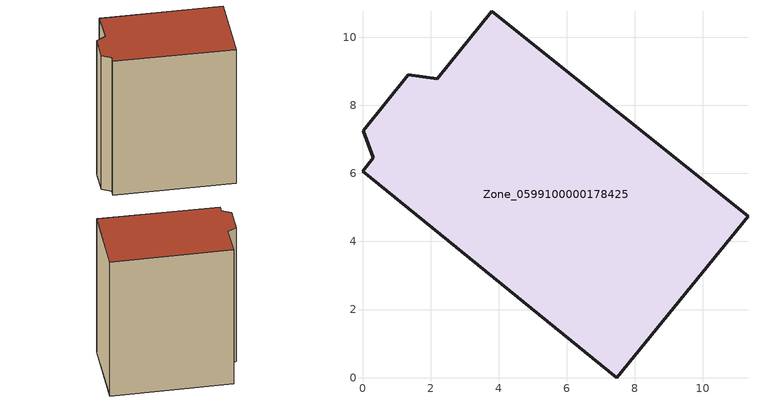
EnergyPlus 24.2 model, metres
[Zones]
Zone_0599100000178425
 floor ground (C_G): 0,6.06 0.32,6.46 0.02,7.25 1.34,8.89 2.2,8.78 3.79,10.76 11.32,4.74 7.46,0 z0
 wall outside (C_F): 7.46,0 11.32,4.74 3.79,10.76 2.2,8.78 1.34,8.89 0.02,7.25 0.32,6.46 0,6.06 7.46,0 z0:12.3
 roof outside (C_R): 0.32,6.46 0,6.06 7.46,0 11.32,4.74 3.79,10.76 2.2,8.78 1.34,8.89 0.02,7.25 z12.3
[BUILDING]
Pand.0599100000178425: North Axis=0; Terrain=City; Loads Convergence Tolerance Value=0.04; Temperature Convergence Tolerance Value=0.4; Solar Distribution=FullExterior; Maximum Number of Warmup Days=25; Minimum Number of Warmup Days=1
[Site:Location]
Rotterdam.The.Hague.AP_ZH_NLD Design_Conditions: Latitude=51.96; Longitude=4.45; Time Zone=1; Elevation=-4.5
[SITE:GROUNDTEMPERATURE:BUILDINGSURFACE]
18, 18, 18, 18, 18, 18, 18, 18, 18, 18, 18, 18
[MATERIAL] Thermal Absorptance=0.9; Solar Absorptance=0.7; Visible Absorptance=0.7
Name | Roughness | Thickness | Conductivity | Density | Specific Heat
G.TI.1946 | MediumSmooth | 0.15 | 1 | 540 | 1210
F.TI.1946 | Rough | 0.3 | 0.857143 | 1920 | 840
R.TI.1946 | MediumRough | 0.2 | 0.1 | 1500 | 1000
[CONSTRUCTION]
C_G: G.TI.1946
C_F: F.TI.1946
C_R: R.TI.1946
[ZONE]
Zone_0599100000178425: Type=1; Multiplier=1; Ceiling Height=Autocalculate; Volume=Autocalculate; Floor Area=autocalculate; Part of Total Floor Area=Yes
[ZONEINFILTRATION:DESIGNFLOWRATE]
Infil_Zone_0599100000178425: Zone or ZoneList or Space or SpaceList=Zone_0599100000178425; Schedule=AlwaysOn; Design Flow Rate Calculation Method=Flow/Area; Flow Rate per Floor Area=0.003; Constant Term Coefficient=1; Temperature Term Coefficient=0; Velocity Term Coefficient=0; Velocity Squared Term Coefficient=0
[HVACTEMPLATE:ZONE:IDEALLOADSAIRSYSTEM]
Zone_0599100000178425: Maximum Heating Supply Air Temperature=50; Minimum Cooling Supply Air Temperature=13; Maximum Heating Supply Air Humidity Ratio=0.0156; Minimum Cooling Supply Air Humidity Ratio=0.0077; Heating Limit=NoLimit; Cooling Limit=NoLimit; Dehumidification Control Type=ConstantSensibleHeatRatio; Cooling Sensible Heat Ratio=0.7; Dehumidification Setpoint=60; Humidification Control Type=None; Humidification Setpoint=30; Outdoor Air Method=None; Outdoor Air Flow Rate per Person=0.00944; Outdoor Air Flow Rate per Zone Floor Area=0; Outdoor Air Flow Rate per Zone=0; Demand Controlled Ventilation Type=None; Outdoor Air Economizer Type=NoEconomizer; Heat Recovery Type=None; Sensible Heat Recovery Effectiveness=0.7; Latent Heat Recovery Effectiveness=0.65
[ZONECONTROL:THERMOSTAT]
ThermostatControl_Zone_0599100000178425: Zone or ZoneList=Zone_0599100000178425; Control Type Schedule=DualSetpointControlType; Control 1=Thermostat_Zone_0599100000178425; Temperature Difference Between Cutout And Setpoint=0
[THERMOSTATSETPOINT:DUALSETPOINT]
Thermostat_Zone_0599100000178425: Heating Setpoint Temperature Schedule=HeatingSetpoint_Zone_0599100000178425; Cooling Setpoint Temperature Schedule=CoolingSetpoint_Zone_0599100000178425
[SCHEDULE:COMPACT]
HeatingSetpoint_Zone_0599100000178425: Through: 12/31, For: AllDays, Until: 24:00, 21
CoolingSetpoint_Zone_0599100000178425: Through: 12/31, For: AllDays, Until: 24:00, 24
DualSetpointControlType: Through: 12/31, For: AllDays, Until: 24:00, 4
AlwaysOn: Through: 12/31, For: AllDays, Until: 24:00, 1
